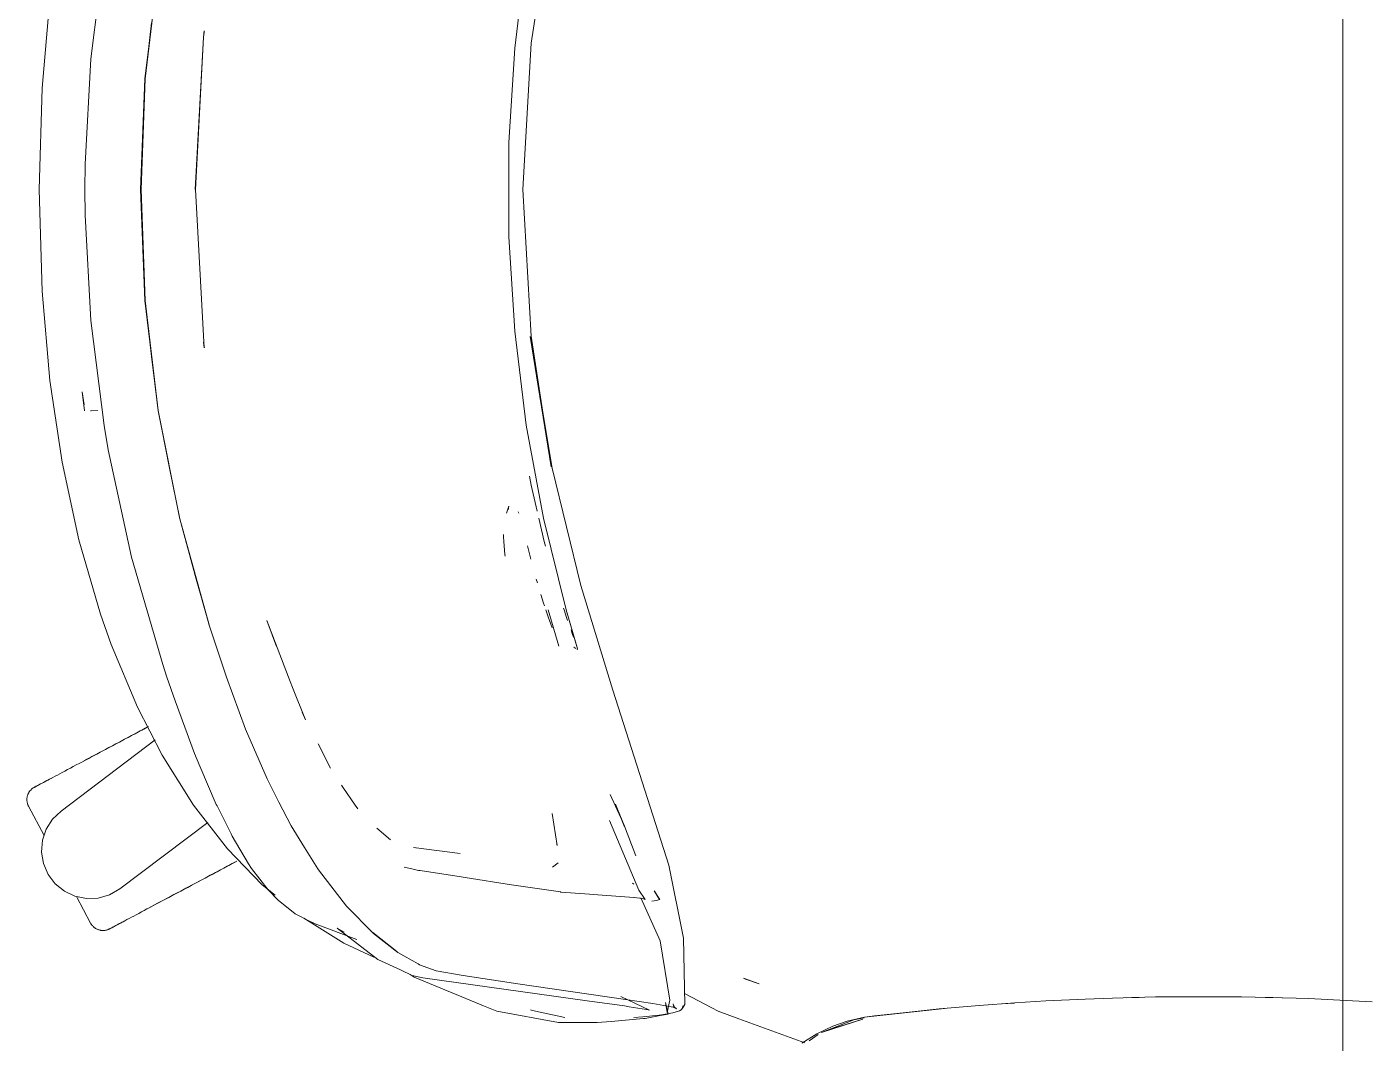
# Model space of a CAD drawing. Header units: millimetres. Extents: x 155920 to 295199, y -4084 to 97293.
# Drawn here: x 190855.8 to 191241.8, y 30496.7 to 30788.2 of the extents above; entities that cross this region are included whole.
import ezdxf

# ---------------------------------------------------------------- set-up
doc = ezdxf.new("R2010")
doc.units = ezdxf.units.MM
doc.header["$MEASUREMENT"] = 0
doc.layers.add('G-IMPT', color=8, linetype='CONTINUOUS', lineweight=9)
doc.layers.add('I-FURN', color=8, linetype='CONTINUOUS', lineweight=9)

msp = doc.modelspace()

# ---------------------------------------------------------------- linework, layer by layer
at = {"layer": 'G-IMPT'}
for p, q in [((191006.46, 30821.42), (191000.46, 30783.51)), ((190874.15, 30779.04), (190877.96, 30809.21)), ((190999.06, 30809.07), (190995.76, 30782.15)), ((190889.67, 30773.34), (190893.5, 30804.93)), ((190889.71, 30773.3), (190893.5, 30804.85)), ((190862.41, 30796.23), (190860.15, 30770.66)), ((190889.71, 30773.3), (190891.55, 30789.38)), ((190904.11, 30741.52), (190906.44, 30785.25)), ((190904.17, 30741.52), (190906.44, 30785.25)), ((190906.44, 30785.25), (190906.7, 30787.03)), ((190906.44, 30785.25), (190906.67, 30786.55)), ((190906.71, 30786.8), (190906.67, 30786.55)), ((190994.11, 30755.08), (190995.76, 30782.15)), ((191000.46, 30783.51), (190998.1, 30741.52)), ((190872.53, 30748.83), (190874.15, 30779.04)), ((190889.67, 30773.34), (190888.34, 30741.52)), ((190889.71, 30773.3), (190888.57, 30741.52)), ((190889.04, 30758.4), (190889.71, 30773.3)), ((190860.15, 30770.66), (190859.3, 30741.52)), ((190889.04, 30758.4), (190888.57, 30741.52)), ((190994.11, 30755.08), (190994.11, 30727.96)), ((190872.53, 30748.83), (190872.44, 30741.52)), ((190859.3, 30741.52), (190860.15, 30712.38)), ((190872.53, 30734.21), (190872.44, 30741.52)), ((190888.34, 30741.52), (190889.67, 30709.7)), ((190889.71, 30709.74), (190888.57, 30741.52)), ((190889.04, 30724.64), (190888.57, 30741.52)), ((190904.17, 30741.52), (190906.67, 30696.18)), ((191000.46, 30699.53), (190998.1, 30741.52)), ((190872.53, 30734.21), (190874.15, 30704.01)), ((190994.11, 30727.96), (190995.76, 30700.89)), ((190889.71, 30709.74), (190889.04, 30724.64)), ((190860.15, 30712.38), (190862.41, 30686.81)), ((190889.67, 30709.7), (190893.5, 30678.11)), ((190891.55, 30693.67), (190889.71, 30709.74)), ((190889.71, 30709.74), (190893.5, 30678.19)), ((190874.15, 30704.01), (190877.96, 30673.84)), ((190999.06, 30673.97), (190995.76, 30700.89)), ((191000.46, 30699.53), (191006.19, 30662)), ((190906.67, 30696.18), (190906.44, 30697.79)), ((190906.44, 30697.79), (190906.67, 30696.49)), ((190906.71, 30696.24), (190906.67, 30696.49)), ((191006.46, 30661.62), (191000.2, 30699.36)), ((191000.2, 30699.36), (191006.19, 30662)), ((190891.55, 30693.67), (190893.5, 30678.19)), ((190862.41, 30686.81), (190865.9, 30663.39)), ((190872.31, 30678.11), (190871.66, 30683.52)), ((190872.23, 30679.75), (190871.66, 30683.52)), ((190874.07, 30678.08), (190876.17, 30678.15)), ((190874.07, 30678.08), (190874.19, 30678.08)), ((190893.5, 30678.19), (190896.59, 30662.09)), ((190893.5, 30678.19), (190899.71, 30646.95)), ((190899.71, 30646.95), (190893.5, 30678.11)), ((190877.96, 30673.84), (190879.15, 30666.92)), ((191003.99, 30647.3), (190999.06, 30673.97)), ((190879.15, 30666.92), (190885.81, 30636.13)), ((190870.72, 30641.03), (190865.9, 30663.39)), ((190899.67, 30647.06), (190896.59, 30662.09)), ((191014.77, 30627.94), (191006.46, 30661.62)), ((191000.04, 30659.35), (191000.51, 30656.71)), ((191000.51, 30656.71), (191002.22, 30649.29)), ((190994.11, 30650.71), (190993.42, 30648.76)), ((190994.11, 30650.71), (190993.89, 30649.66)), ((190904.32, 30629.82), (190899.67, 30647.06)), ((190899.67, 30647.06), (190908.1, 30616.65)), ((190899.67, 30647.06), (190908.06, 30616.57)), ((190996.78, 30649.11), (190996.91, 30648.7)), ((191002.67, 30647.32), (191004.23, 30640.57)), ((191003.99, 30647.3), (191010.54, 30620.98)), ((190992.57, 30642.62), (190992.58, 30641.92)), ((190992.68, 30640.55), (190992.58, 30641.92)), ((190876.89, 30619.78), (190870.72, 30641.03)), ((190992.68, 30640.55), (190992.95, 30636.84)), ((191000.37, 30635.49), (190999.38, 30639.35)), ((191004.23, 30640.57), (191004.57, 30639.28)), ((190894.76, 30605.3), (190885.81, 30636.13)), ((190992.95, 30636.84), (190992.99, 30636.36)), ((191000.37, 30635.49), (190999.98, 30637.01)), ((190904.32, 30629.82), (190908.1, 30616.65)), ((191002.28, 30628.7), (191001.95, 30629.81)), ((191014.77, 30627.94), (191023.95, 30597.96)), ((191004.06, 30622.91), (191003.27, 30625.4)), ((191004.31, 30622.13), (191004.06, 30622.91)), ((190879.96, 30611.05), (190876.89, 30619.78)), ((191005.46, 30618.69), (191004.69, 30620.99)), ((191005.35, 30620.99), (191008.38, 30610.56)), ((191005.46, 30618.69), (191005.71, 30617.97)), ((191009.91, 30620.99), (191009.76, 30621.44)), ((191009.91, 30620.99), (191010.65, 30618.76)), ((191010.54, 30620.98), (191013.81, 30609.76)), ((191010.54, 30620.98), (191013.6, 30610.45)), ((191010.54, 30620.98), (191013.66, 30610.16)), ((191010.93, 30617.96), (191010.65, 30618.76)), ((190913.06, 30601.65), (190908.06, 30616.57)), ((190924.65, 30617.9), (190927.37, 30610.47)), ((190924.65, 30617.9), (190931.36, 30600.46)), ((191006.47, 30615.81), (191005.71, 30617.97)), ((191011.92, 30615.21), (191012.27, 30614.24)), ((190879.96, 30611.05), (190887.48, 30593.08)), ((191012.27, 30614.24), (191012.67, 30613.17)), ((191012.72, 30610.3), (191013.33, 30609.92)), ((191012.72, 30610.3), (191012.93, 30610.15)), ((191013.6, 30610.45), (191013.66, 30610.16)), ((191013.81, 30609.76), (191013.68, 30609.52)), ((190894.76, 30605.3), (190895.95, 30601.69)), ((190898.29, 30594.87), (190895.95, 30601.69)), ((190913.06, 30601.65), (190918.52, 30586.77)), ((190931.36, 30600.46), (190932.03, 30598.73)), ((190932.03, 30598.73), (190935.75, 30589.4)), ((191023.95, 30597.96), (191039.94, 30547.72)), ((190887.48, 30593.08), (190894.57, 30579.3)), ((190898.29, 30594.87), (190903.89, 30579.8)), ((190935.75, 30589.4), (190934.75, 30591.65)), ((190918.52, 30586.77), (190924.7, 30572.54)), ((190942.92, 30575.57), (190939.38, 30582.54)), ((190894.57, 30579.3), (190903.55, 30565)), ((190905.37, 30576.12), (190903.89, 30579.8)), ((190910.14, 30565.16), (190905.37, 30576.12)), ((190928.09, 30565.82), (190924.7, 30572.54)), ((190946.46, 30570.09), (190946.06, 30570.67)), ((190949.95, 30564.96), (190946.46, 30570.09)), ((190903.55, 30565), (190913.35, 30552.4)), ((190910.14, 30565.16), (190910.36, 30564.72)), ((190914.36, 30556.71), (190910.36, 30564.72)), ((190928.09, 30565.82), (190931.66, 30559.03)), ((190949.95, 30564.96), (190950.7, 30563.86)), ((191026.24, 30561.28), (191023.19, 30568)), ((191027.27, 30558.7), (191024.69, 30565.22)), ((191007.91, 30553.37), (191006.51, 30562.54)), ((191027.26, 30558.91), (191025.25, 30563.81)), ((191025.25, 30563.81), (191027.27, 30558.7)), ((190914.36, 30556.71), (190914.67, 30556.11)), ((190935.42, 30552.8), (190931.66, 30559.03)), ((190956.22, 30558.33), (190960.13, 30554.99)), ((191031.4, 30540.56), (191022.97, 30560.54)), ((191027.26, 30558.91), (191030.52, 30550.44)), ((190914.67, 30556.11), (190919.4, 30548.11)), ((191007.91, 30553.37), (191007.87, 30553.72)), ((190923.31, 30542.11), (190913.35, 30552.4)), ((190935.42, 30552.8), (190939.31, 30546.7)), ((190980.08, 30551.05), (190966.72, 30552.83)), ((190966.72, 30552.83), (190967.19, 30552.68)), ((190920.27, 30546.82), (190919.4, 30548.11)), ((190924.98, 30540.69), (190920.27, 30546.82)), ((190939.31, 30546.7), (190939.47, 30546.44)), ((190947.5, 30536.01), (190939.47, 30546.44)), ((190964.04, 30547.13), (190966.2, 30546.67)), ((190966.2, 30546.67), (190968.19, 30546.24)), ((190968.65, 30546.17), (190968.19, 30546.24)), ((190980.38, 30544.37), (190968.65, 30546.17)), ((191008.26, 30548.43), (191006.62, 30547.15)), ((191044.14, 30526.76), (191039.94, 30547.72)), ((190923.31, 30542.11), (190926.98, 30539.11)), ((190980.38, 30544.37), (190980.99, 30544.27)), ((190981.5, 30544.19), (190980.99, 30544.27)), ((190994.85, 30542.08), (190981.5, 30544.19)), ((190994.85, 30542.08), (191008.92, 30540.05)), ((191029.95, 30542.28), (191029.51, 30542.55)), ((190927.88, 30537.66), (190924.98, 30540.69)), ((190932.74, 30533.8), (190927.88, 30537.66)), ((191009, 30540.04), (191008.92, 30540.05)), ((191009, 30540.04), (191017.25, 30539.42)), ((191017.25, 30539.42), (191018.23, 30539.35)), ((191018.23, 30539.35), (191026.09, 30538.78)), ((191026.09, 30538.78), (191029.97, 30538.49)), ((191030.05, 30538.48), (191029.97, 30538.49)), ((191030.05, 30538.48), (191032.43, 30538.19)), ((191033.16, 30537.9), (191031.4, 30540.56)), ((191037.51, 30526.06), (191031.9, 30538.41)), ((191032.44, 30538.18), (191032.43, 30538.19)), ((191032.44, 30538.18), (191033.16, 30537.9)), ((191035.08, 30537.43), (191036.43, 30537.59)), ((191037.37, 30537.89), (191035.78, 30540.35)), ((191035.78, 30540.35), (191037.3, 30537.87)), ((191037.3, 30537.87), (191035.82, 30540.34)), ((191036.43, 30537.59), (191037.3, 30537.87)), ((191037.37, 30537.89), (191037.3, 30537.87)), ((190932.74, 30533.8), (190933.88, 30533.19)), ((190947.5, 30536.01), (190955.23, 30528.11)), ((190933.88, 30533.19), (190936.31, 30532.01)), ((190946.68, 30525.37), (190935.23, 30532.5)), ((190936.31, 30532.01), (190938.54, 30530.94)), ((190950.45, 30526.43), (190938.54, 30530.94)), ((190944.79, 30529.66), (190946.82, 30528.5)), ((190944.79, 30529.66), (190956.5, 30520.72)), ((190955.02, 30528.41), (190961.97, 30523.01)), ((190955.02, 30528.41), (190958.6, 30525.6)), ((190962.2, 30522.69), (190955.23, 30528.11)), ((191037.51, 30526.06), (191040.22, 30509.02)), ((191044.14, 30526.76), (191044.52, 30507.78)), ((190955.31, 30521.39), (190946.68, 30525.37)), ((190961.97, 30523.01), (190958.6, 30525.6)), ((190962.2, 30522.69), (190968.03, 30519.4)), ((190963.02, 30517.68), (190956.5, 30520.72)), ((190968.03, 30519.4), (190968.45, 30519.19)), ((190973.24, 30517.43), (190968.45, 30519.19)), ((190963.02, 30517.68), (190966.38, 30516.12)), ((190965.77, 30516.4), (190966.94, 30515.63)), ((190969.38, 30515.47), (190966.38, 30516.12)), ((190966.94, 30515.63), (190983.39, 30508.83)), ((191016.59, 30508.8), (190969.38, 30515.47)), ((190973.24, 30517.43), (190980.92, 30516.13)), ((190996.68, 30513.74), (190980.92, 30516.13)), ((191061.4, 30515.3), (191065.86, 30513.67)), ((191061.4, 30515.3), (191061.98, 30515.05)), ((191065.86, 30513.67), (191061.98, 30515.05)), ((191027.56, 30509.18), (190996.68, 30513.74)), ((191044.46, 30510.97), (191052.36, 30506.82)), ((190983.39, 30508.83), (190986.76, 30507.44)), ((190990.62, 30505.85), (190986.76, 30507.44)), ((191016.59, 30508.8), (191027.26, 30507.36)), ((191034.44, 30506.16), (191026.19, 30510.08)), ((191028.55, 30507.14), (191027.26, 30507.36)), ((191035.41, 30508.07), (191027.56, 30509.18)), ((191028.55, 30507.14), (191033.57, 30506.31)), ((191041.68, 30506.96), (191035.41, 30508.07)), ((191039.05, 30508.31), (191039.54, 30505.44)), ((191039.05, 30508.31), (191039.77, 30505.03)), ((191039.54, 30505.44), (191040.22, 30509.02)), ((191041.06, 30507.13), (191041.68, 30506.96)), ((191041.06, 30507.13), (191042.15, 30506.57)), ((191041.25, 30508.01), (191041.33, 30507.51)), ((191041.65, 30506.97), (191041.33, 30507.51)), ((191041.65, 30506.97), (191042.15, 30506.57)), ((191043.54, 30506.25), (191043.92, 30506.74)), ((191044.52, 30507.78), (191043.92, 30506.74)), ((191044.04, 30507.37), (191043.92, 30506.74)), ((191043.92, 30506.74), (191043.94, 30506.82)), ((191044.04, 30507.37), (191043.94, 30506.82)), ((191052.36, 30506.82), (191054.12, 30505.9)), ((191096.14, 30504.17), (191119.09, 30506.63)), ((191119.09, 30506.63), (191098.95, 30504.5)), ((191117.57, 30506.52), (191128.97, 30507.51)), ((191139.26, 30508.24), (191128.97, 30507.51)), ((191137.22, 30508.1), (191135.8, 30507.97)), ((191137.22, 30508.1), (191139.12, 30508.19)), ((191139.26, 30508.24), (191148.13, 30508.8)), ((191159.44, 30509.34), (191148.13, 30508.8)), ((191159.44, 30509.34), (191167.32, 30509.63)), ((191179.62, 30509.93), (191167.32, 30509.63)), ((191171.19, 30509.71), (191172.84, 30509.79)), ((191172.84, 30509.79), (191174.92, 30509.79)), ((191179.62, 30509.93), (191185.09, 30510)), ((191199.81, 30510.01), (191185.09, 30510)), ((191204.32, 30509.95), (191199.81, 30510.01)), ((191204.32, 30509.95), (191219.99, 30509.58)), ((191211.04, 30509.78), (191213.26, 30509.78)), ((191215.94, 30509.66), (191213.26, 30509.78)), ((191219.99, 30509.58), (191223.53, 30509.45)), ((191236.09, 30508.84), (191223.53, 30509.45)), ((191236.09, 30508.84), (191241.76, 30508.55)), ((191008.31, 30502.61), (190990.62, 30505.85)), ((191000.87, 30506.06), (191000.3, 30506.22)), ((191010.18, 30504.02), (191000.87, 30506.06)), ((191023.41, 30502.92), (191019.45, 30502.58)), ((191032.73, 30503.73), (191023.41, 30502.92)), ((191032.56, 30504.25), (191029.97, 30504.03)), ((191037.25, 30504.76), (191032.56, 30504.25)), ((191032.73, 30503.73), (191033.2, 30503.77)), ((191033.2, 30503.77), (191037.45, 30504.58)), ((191034.44, 30506.16), (191033.57, 30506.31)), ((191037.86, 30504.84), (191037.25, 30504.76)), ((191037.45, 30504.58), (191039.77, 30505.03)), ((191037.86, 30504.84), (191041.14, 30505.38)), ((191043, 30505.93), (191041.14, 30505.38)), ((191043, 30505.93), (191043.54, 30506.25)), ((191060.09, 30503.71), (191054.12, 30505.9)), ((191079.03, 30496.77), (191060.09, 30503.71)), ((191083.79, 30499.77), (191095.64, 30503.59)), ((191093.01, 30503.38), (191083.79, 30499.77)), ((191086.49, 30500.67), (191095.64, 30503.59)), ((191087.04, 30501.57), (191091.18, 30503.02)), ((191096.14, 30504.17), (191091.18, 30503.02)), ((191096.06, 30503.96), (191093.01, 30503.38)), ((191096.14, 30504.17), (191117.57, 30506.52)), ((191096.14, 30504.17), (191098.95, 30504.5)), ((191008.31, 30502.61), (191015.28, 30502.58)), ((191015.28, 30502.58), (191019.45, 30502.58)), ((191082.46, 30499.38), (191078.14, 30496.65)), ((191082.83, 30499.13), (191080.21, 30497.35)), ((191082.46, 30499.38), (191087.04, 30501.57)), ((191083.79, 30499.77), (191086.49, 30500.67))]:
    msp.add_line(p, q, dxfattribs=at)
at = {"layer": 'I-FURN'}
for p, q in [((191233.39, 32207.34), (191233.39, 30207.34)), ((190882.8, 30583.31), (190883.8, 30583.85)), ((190884.35, 30584.14), (190883.34, 30583.6)), ((190883.8, 30583.85), (190884.81, 30584.38)), ((190885.35, 30584.67), (190884.35, 30584.14)), ((190884.81, 30584.38), (190885.81, 30584.91)), ((190886.35, 30585.2), (190885.35, 30584.67)), ((190885.81, 30584.91), (190886.81, 30585.44)), ((190887.34, 30585.73), (190886.35, 30585.2)), ((190886.81, 30585.44), (190887.8, 30585.97)), ((190888.33, 30586.25), (190887.34, 30585.73)), ((190887.8, 30585.97), (190888.78, 30586.49)), ((190889.31, 30586.77), (190888.33, 30586.25)), ((190888.78, 30586.49), (190889.75, 30587.01)), ((190890.28, 30587.29), (190889.31, 30586.77)), ((190889.75, 30587.01), (190890.72, 30587.52)), ((190865.58, 30563.27), (190892.64, 30583.67)), ((190876.38, 30579.9), (190875.42, 30579.39)), ((190875.86, 30579.62), (190876.83, 30580.14)), ((190877.36, 30580.42), (190876.38, 30579.9)), ((190876.83, 30580.14), (190877.81, 30580.66)), ((190878.34, 30580.94), (190877.36, 30580.42)), ((190877.81, 30580.66), (190878.8, 30581.18)), ((190879.33, 30581.47), (190878.34, 30580.94)), ((190878.8, 30581.18), (190879.79, 30581.71)), ((190880.33, 30582), (190879.33, 30581.47)), ((190879.79, 30581.71), (190880.79, 30582.24)), ((190881.33, 30582.53), (190880.33, 30582)), ((190880.79, 30582.24), (190881.79, 30582.78)), ((190882.34, 30583.07), (190881.33, 30582.53)), ((190881.79, 30582.78), (190882.8, 30583.31)), ((190883.34, 30583.6), (190882.34, 30583.07)), ((190869.1, 30576.03), (190868.28, 30575.59)), ((190869.95, 30576.48), (190869.1, 30576.03)), ((190870.82, 30576.94), (190869.95, 30576.48)), ((190871.7, 30577.41), (190870.82, 30576.94)), ((190872.61, 30577.89), (190871.7, 30577.41)), ((190872.12, 30577.63), (190873.03, 30578.12)), ((190873.53, 30578.38), (190872.61, 30577.89)), ((190873.03, 30578.12), (190873.96, 30578.61)), ((190874.47, 30578.88), (190873.53, 30578.38)), ((190873.96, 30578.61), (190874.9, 30579.12)), ((190875.42, 30579.39), (190874.47, 30578.88)), ((190874.9, 30579.12), (190875.86, 30579.62)), ((190862.06, 30572.29), (190861.53, 30572)), ((190861.77, 30572.13), (190862.32, 30572.43)), ((190862.63, 30572.59), (190862.06, 30572.29)), ((190862.32, 30572.43), (190862.91, 30572.74)), ((190863.24, 30572.91), (190862.63, 30572.59)), ((190863.87, 30573.25), (190863.24, 30572.91)), ((190864.53, 30573.6), (190863.87, 30573.25)), ((190865.23, 30573.97), (190864.53, 30573.6)), ((190865.95, 30574.35), (190865.23, 30573.97)), ((190866.7, 30574.75), (190865.95, 30574.35)), ((190867.48, 30575.16), (190866.7, 30574.75)), ((190868.28, 30575.59), (190867.48, 30575.16)), ((190856.16, 30568.22), (190856.23, 30568.36)), ((190856.23, 30568.36), (190856.31, 30568.5)), ((190856.31, 30568.5), (190856.39, 30568.64)), ((190856.39, 30568.64), (190856.48, 30568.78)), ((190856.48, 30568.78), (190856.57, 30568.91)), ((190856.57, 30568.91), (190856.67, 30569.04)), ((190856.67, 30569.04), (190856.77, 30569.16)), ((190856.77, 30569.16), (190856.88, 30569.28)), ((190856.88, 30569.28), (190856.99, 30569.4)), ((190856.99, 30569.4), (190857.11, 30569.51)), ((190857.11, 30569.51), (190857.23, 30569.62)), ((190857.23, 30569.62), (190857.35, 30569.72)), ((190857.35, 30569.72), (190857.48, 30569.81)), ((190857.48, 30569.81), (190857.62, 30569.9)), ((190857.62, 30569.9), (190857.75, 30569.99)), ((190857.75, 30569.99), (190857.89, 30570.07)), ((190857.89, 30570.07), (190857.93, 30570.09)), ((190857.93, 30570.09), (190857.95, 30570.1)), ((190857.94, 30570.09), (190857.93, 30570.09)), ((190857.98, 30570.12), (190857.94, 30570.09)), ((190857.95, 30570.1), (190858.01, 30570.13)), ((190858.06, 30570.16), (190857.98, 30570.12)), ((190858.01, 30570.13), (190858.11, 30570.19)), ((190858.18, 30570.22), (190858.06, 30570.16)), ((190858.11, 30570.19), (190858.25, 30570.26)), ((190858.35, 30570.31), (190858.18, 30570.22)), ((190858.25, 30570.26), (190858.43, 30570.36)), ((190858.55, 30570.42), (190858.35, 30570.31)), ((190858.43, 30570.36), (190858.65, 30570.47)), ((190858.79, 30570.55), (190858.55, 30570.42)), ((190858.65, 30570.47), (190858.91, 30570.61)), ((190859.07, 30570.69), (190858.79, 30570.55)), ((190858.91, 30570.61), (190859.21, 30570.77)), ((190859.38, 30570.86), (190859.07, 30570.69)), ((190859.21, 30570.77), (190859.54, 30570.95)), ((190859.74, 30571.05), (190859.38, 30570.86)), ((190859.54, 30570.95), (190859.92, 30571.15)), ((190860.13, 30571.26), (190859.74, 30571.05)), ((190859.92, 30571.15), (190860.33, 30571.36)), ((190860.56, 30571.49), (190860.13, 30571.26)), ((190860.33, 30571.36), (190860.77, 30571.6)), ((190861.03, 30571.74), (190860.56, 30571.49)), ((190860.77, 30571.6), (190861.25, 30571.86)), ((190861.53, 30572), (190861.03, 30571.74)), ((190861.25, 30571.86), (190861.77, 30572.13)), ((190855.79, 30566.5), (190855.8, 30566.66)), ((190855.8, 30566.34), (190855.79, 30566.5)), ((190855.8, 30566.82), (190855.82, 30566.98)), ((190855.8, 30566.66), (190855.8, 30566.82)), ((190855.81, 30566.18), (190855.8, 30566.34)), ((190855.83, 30566.02), (190855.81, 30566.18)), ((190855.82, 30566.98), (190855.84, 30567.14)), ((190855.85, 30565.86), (190855.83, 30566.02)), ((190855.84, 30567.14), (190855.87, 30567.3)), ((190855.88, 30565.7), (190855.85, 30565.86)), ((190855.87, 30567.3), (190855.9, 30567.46)), ((190855.92, 30565.54), (190855.88, 30565.7)), ((190855.9, 30567.46), (190855.94, 30567.61)), ((190855.96, 30565.38), (190855.92, 30565.54)), ((190855.94, 30567.61), (190855.99, 30567.77)), ((190856.01, 30565.23), (190855.96, 30565.38)), ((190855.99, 30567.77), (190856.04, 30567.92)), ((190856.06, 30565.08), (190856.01, 30565.23)), ((190856.04, 30567.92), (190856.1, 30568.07)), ((190856.13, 30564.93), (190856.06, 30565.08)), ((190856.1, 30568.07), (190856.16, 30568.22)), ((190856.19, 30564.78), (190856.13, 30564.93)), ((190856.27, 30564.64), (190856.19, 30564.78)), ((190856.27, 30564.64), (190860.74, 30556.23)), ((190861.35, 30558.08), (190863.15, 30560.93)), ((190863.15, 30560.93), (190865.58, 30563.27)), ((190860.29, 30554.88), (190861.35, 30558.08)), ((190907.74, 30560), (190882.42, 30540.92)), ((190860.02, 30551.51), (190860.29, 30554.88)), ((190860.57, 30548.18), (190860.02, 30551.51)), ((190861.89, 30545.08), (190860.57, 30548.18)), ((190908.4, 30544.83), (190909.39, 30545.35)), ((190909.92, 30545.64), (190908.94, 30545.11)), ((190909.39, 30545.35), (190910.38, 30545.88)), ((190910.9, 30546.16), (190909.92, 30545.64)), ((190910.38, 30545.88), (190911.35, 30546.4)), ((190911.87, 30546.67), (190910.9, 30546.16)), ((190911.35, 30546.4), (190912.31, 30546.91)), ((190912.83, 30547.18), (190911.87, 30546.67)), ((190912.31, 30546.91), (190913.27, 30547.41)), ((190913.77, 30547.68), (190912.83, 30547.18)), ((190913.27, 30547.41), (190914.2, 30547.91)), ((190914.7, 30548.18), (190913.77, 30547.68)), ((190914.2, 30547.91), (190915.13, 30548.4)), ((190915.62, 30548.66), (190914.7, 30548.18)), ((190915.13, 30548.4), (190916.03, 30548.88)), ((190863.92, 30542.39), (190861.89, 30545.08)), ((190866.54, 30540.26), (190863.92, 30542.39)), ((190901.93, 30541.38), (190900.93, 30540.85)), ((190901.39, 30541.1), (190902.39, 30541.63)), ((190902.93, 30541.92), (190901.93, 30541.38)), ((190902.39, 30541.63), (190903.39, 30542.16)), ((190903.93, 30542.45), (190902.93, 30541.92)), ((190903.39, 30542.16), (190904.39, 30542.7)), ((190904.94, 30542.99), (190903.93, 30542.45)), ((190904.39, 30542.7), (190905.4, 30543.23)), ((190905.94, 30543.52), (190904.94, 30542.99)), ((190905.4, 30543.23), (190906.4, 30543.77)), ((190906.94, 30544.05), (190905.94, 30543.52)), ((190906.4, 30543.77), (190907.4, 30544.3)), ((190907.94, 30544.58), (190906.94, 30544.05)), ((190907.4, 30544.3), (190908.4, 30544.83)), ((190908.94, 30545.11), (190907.94, 30544.58)), ((190869.59, 30538.82), (190866.54, 30540.26)), ((190872.89, 30538.15), (190869.59, 30538.82)), ((190870.05, 30538.72), (190874.08, 30531.14)), ((190876.26, 30538.29), (190872.89, 30538.15)), ((190879.5, 30539.23), (190876.26, 30538.29)), ((190882.42, 30540.92), (190879.5, 30539.23)), ((190893.71, 30537.02), (190894.63, 30537.5)), ((190895.13, 30537.77), (190894.2, 30537.28)), ((190894.63, 30537.5), (190895.56, 30538)), ((190896.06, 30538.27), (190895.13, 30537.77)), ((190895.56, 30538), (190896.5, 30538.5)), ((190897.02, 30538.77), (190896.06, 30538.27)), ((190896.5, 30538.5), (190897.46, 30539.01)), ((190897.98, 30539.29), (190897.02, 30538.77)), ((190897.46, 30539.01), (190898.43, 30539.52)), ((190898.95, 30539.8), (190897.98, 30539.29)), ((190898.43, 30539.52), (190899.41, 30540.04)), ((190899.94, 30540.33), (190898.95, 30539.8)), ((190899.41, 30540.04), (190900.39, 30540.57)), ((190900.93, 30540.85), (190899.94, 30540.33)), ((190900.39, 30540.57), (190901.39, 30541.1)), ((190887.15, 30533.53), (190887.89, 30533.92)), ((190887.89, 30533.92), (190888.65, 30534.32)), ((190888.65, 30534.32), (190889.44, 30534.74)), ((190889.44, 30534.74), (190890.25, 30535.18)), ((190890.25, 30535.18), (190891.08, 30535.62)), ((190891.54, 30535.86), (190890.7, 30535.41)), ((190891.08, 30535.62), (190891.94, 30536.07)), ((190892.41, 30536.33), (190891.54, 30535.86)), ((190891.94, 30536.07), (190892.82, 30536.54)), ((190893.3, 30536.8), (190892.41, 30536.33)), ((190892.82, 30536.54), (190893.71, 30537.02)), ((190894.2, 30537.28), (190893.3, 30536.8)), ((190874.1, 30531.1), (190874.08, 30531.14)), ((190874.18, 30530.96), (190874.1, 30531.1)), ((190874.26, 30530.83), (190874.18, 30530.96)), ((190874.35, 30530.69), (190874.26, 30530.83)), ((190874.45, 30530.56), (190874.35, 30530.69)), ((190874.55, 30530.44), (190874.45, 30530.56)), ((190874.66, 30530.32), (190874.55, 30530.44)), ((190874.77, 30530.2), (190874.66, 30530.32)), ((190874.88, 30530.09), (190874.77, 30530.2)), ((190875, 30529.98), (190874.88, 30530.09)), ((190875.13, 30529.88), (190875, 30529.98)), ((190875.26, 30529.78), (190875.13, 30529.88)), ((190875.39, 30529.69), (190875.26, 30529.78)), ((190875.52, 30529.6), (190875.39, 30529.69)), ((190879.94, 30529.7), (190879.78, 30529.61)), ((190879.85, 30529.65), (190880.03, 30529.74)), ((190880.14, 30529.8), (190879.94, 30529.7)), ((190880.03, 30529.74), (190880.25, 30529.86)), ((190880.38, 30529.93), (190880.14, 30529.8)), ((190880.25, 30529.86), (190880.51, 30530)), ((190880.66, 30530.08), (190880.38, 30529.93)), ((190880.51, 30530), (190880.8, 30530.15)), ((190880.98, 30530.25), (190880.66, 30530.08)), ((190880.8, 30530.15), (190881.14, 30530.33)), ((190881.34, 30530.44), (190880.98, 30530.25)), ((190881.14, 30530.33), (190881.51, 30530.53)), ((190881.73, 30530.65), (190881.34, 30530.44)), ((190881.51, 30530.53), (190881.92, 30530.75)), ((190882.16, 30530.87), (190881.73, 30530.65)), ((190881.92, 30530.75), (190882.37, 30530.99)), ((190882.62, 30531.12), (190882.16, 30530.87)), ((190882.37, 30530.99), (190882.85, 30531.24)), ((190883.13, 30531.39), (190882.62, 30531.12)), ((190882.85, 30531.24), (190883.37, 30531.52)), ((190883.66, 30531.67), (190883.13, 30531.39)), ((190883.37, 30531.52), (190883.92, 30531.81)), ((190884.23, 30531.98), (190883.66, 30531.67)), ((190883.92, 30531.81), (190884.5, 30532.12)), ((190884.5, 30532.12), (190885.12, 30532.45)), ((190885.12, 30532.45), (190885.77, 30532.79)), ((190885.77, 30532.79), (190886.44, 30533.15)), ((190886.44, 30533.15), (190887.15, 30533.53)), ((190875.66, 30529.52), (190875.52, 30529.6)), ((190875.81, 30529.44), (190875.66, 30529.52)), ((190875.95, 30529.37), (190875.81, 30529.44)), ((190876.1, 30529.31), (190875.95, 30529.37)), ((190876.25, 30529.25), (190876.1, 30529.31)), ((190876.4, 30529.2), (190876.25, 30529.25)), ((190876.56, 30529.15), (190876.4, 30529.2)), ((190876.71, 30529.11), (190876.56, 30529.15)), ((190876.87, 30529.08), (190876.71, 30529.11)), ((190877.03, 30529.05), (190876.87, 30529.08)), ((190877.19, 30529.03), (190877.03, 30529.05)), ((190877.35, 30529.01), (190877.19, 30529.03)), ((190877.51, 30529.01), (190877.35, 30529.01)), ((190877.67, 30529), (190877.51, 30529.01)), ((190877.83, 30529.01), (190877.67, 30529)), ((190877.99, 30529.02), (190877.83, 30529.01)), ((190878.15, 30529.04), (190877.99, 30529.02)), ((190878.31, 30529.06), (190878.15, 30529.04)), ((190878.47, 30529.09), (190878.31, 30529.06)), ((190878.63, 30529.13), (190878.47, 30529.09)), ((190878.78, 30529.17), (190878.63, 30529.13)), ((190878.94, 30529.22), (190878.78, 30529.17)), ((190879.09, 30529.27), (190878.94, 30529.22)), ((190879.24, 30529.34), (190879.09, 30529.27)), ((190879.38, 30529.4), (190879.24, 30529.34)), ((190879.53, 30529.48), (190879.38, 30529.4)), ((190879.58, 30529.5), (190879.53, 30529.48)), ((190879.53, 30529.48), (190879.55, 30529.49)), ((190879.53, 30529.48), (190879.53, 30529.48)), ((190879.55, 30529.49), (190879.61, 30529.52)), ((190879.66, 30529.54), (190879.58, 30529.5)), ((190879.61, 30529.52), (190879.71, 30529.57)), ((190879.78, 30529.61), (190879.66, 30529.54)), ((190879.71, 30529.57), (190879.85, 30529.65))]:
    msp.add_line(p, q, dxfattribs=at)

doc.saveas('drawing.dxf')
